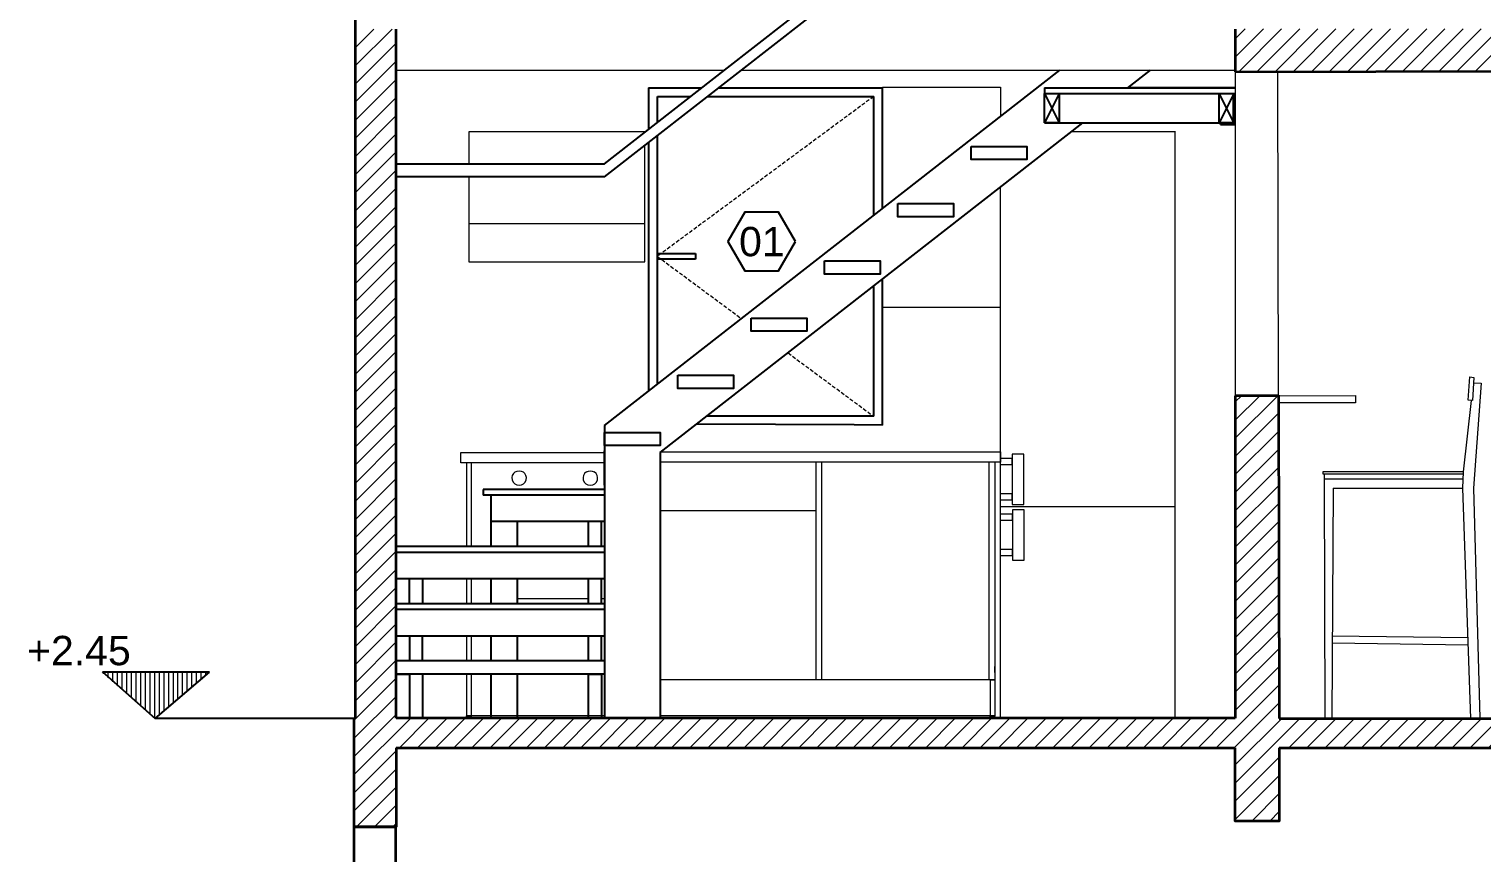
# Model space of a CAD drawing. Header units: metres. Extents: x -2569 to 4336, y -4195 to 694.
# Drawn here: x 3259 to 3754.3, y 113.5 to 394.4 of the extents above; entities that cross this region are included whole.
import ezdxf
from ezdxf.enums import TextEntityAlignment as Align

# ---------------------------------------------------------------- set-up
doc = ezdxf.new("R2010")
doc.units = ezdxf.units.M
doc.header["$LTSCALE"] = 5
doc.header["$MEASUREMENT"] = 0
doc.linetypes.add('HIDDEN', pattern=[0.375, 0.25, -0.125])
for name, color, linetype, lineweight in [('A-ELEV-MBE1', 7, 'Continuous', 35), ('A-FURN', 253, 'Continuous', 18), ('A-GLAZ-FULL', 4, 'Continuous', 25), ('A-SECT-MCUT', 7, 'Continuous', 35), ('A-SECT-PATT', 8, 'Continuous', 18), ('A-WALL-FULL', 7, 'Continuous', 35), ('APERTURE FINESTRE', 130, 'Continuous', 18), ('MURI NON SEZIONATI', 170, 'Continuous', 18)]:
    doc.layers.add(name, color=color, linetype=linetype, lineweight=lineweight)
for name, color, linetype in [('Layer1', 253, 'Continuous'), ('quote', 82, 'Continuous'), ('SCALE', 214, 'Continuous')]:
    doc.layers.add(name, color=color, linetype=linetype)
doc.styles.add('ARIAL', font='arial.ttf')

msp = doc.modelspace()

# ---------------------------------------------------------------- hatches: boundary and pattern name
at = {"layer": 'A-SECT-PATT'}
h = msp.add_hatch(dxfattribs=at)
h.set_pattern_fill('ANSI31', color=256, scale=35)
h.paths.add_polyline_path([(3983.47, 394.43), (3670.21, 394.39), (3670.21, 379.78), (3969.47, 380.39), (3969.46, 159.37), (3685.22, 159.37), (3684.99, 269.39), (3670.22, 269.39), (3670.22, 159.46), (3454.21, 159.45), (3454.21, 159.45), (3449.71, 159.45), (3384.21, 159.45), (3384.2, 394.39), (3370.21, 394.39), (3370.21, 159.37), (3369.92, 159.37), (3369.92, 122.39), (3384.21, 122.39), (3384.21, 149.37), (3670.22, 149.37), (3670.22, 124.37), (3685.22, 124.37), (3685.22, 149.37), (3969.47, 149.37), (3969.47, 124.37), (3984.47, 124.37), (3984.47, 159.37), (3983.47, 159.37)])
h = msp.add_hatch(dxfattribs=at)
h.set_pattern_fill('ANSI31', color=256, scale=0.5, angle=225, style=0)
h.set_pattern_definition([(270, (23750.4656, -13007.1827), (1.5875, -4e-15), [])])
h.paths.add_polyline_path([(3283.73, 175.18), (3302.13, 159.32), (3320.53, 175.18)])
at = {"layer": 'SCALE'}
h = msp.add_hatch(dxfattribs=at)
h.set_pattern_fill('ANSI31', color=256, scale=2, style=0)
h.set_pattern_definition([(45, (1311.39018, 1e-13), (-0.176776695, 0.176776695), [])])
h.paths.add_polyline_path([(3665.21, 361.87), (3665.21, 362.37), (3669.71, 362.37), (3669.71, 366.87), (3670.21, 366.87), (3670.21, 361.87)])

# ---------------------------------------------------------------- linework, layer by layer
at = {"layer": 'A-ELEV-MBE1'}
msp.add_line((3669.71, 362.57), (3669.7, 372.43), dxfattribs=at)
at = {"layer": 'A-FURN'}
for p, q in [((3549.96, 374.52), (3590.21, 374.52)), ((3590.21, 374.52), (3590.21, 364.71)), ((3468.9, 359.34), (3408.9, 359.34)), ((3408.9, 359.34), (3408.9, 348.46)), ((3468.9, 359.13), (3468.9, 359.34)), ((3649.7, 359.37), (3614.47, 359.37)), ((3649.7, 159.53), (3649.7, 359.53)), ((3468.9, 328), (3468.9, 354.63)), ((3408.9, 343.96), (3408.9, 328)), ((3590.2, 159.53), (3590.21, 340.61)), ((3468.9, 328), (3408.9, 328)), ((3408.9, 328), (3408.9, 315)), ((3468.9, 315), (3468.9, 328)), ((3408.9, 315), (3468.9, 315)), ((3549.96, 299.52), (3590.21, 299.52)), ((3754, 273.61), (3751.39, 237.88)), ((3751.46, 273.82), (3754, 273.61)), ((3684.99, 269.39), (3711.22, 269.48)), ((3711.22, 269.48), (3711.22, 269.48)), ((3711.22, 269.48), (3711.22, 266.98)), ((3747.97, 243.43), (3750.76, 267.72)), ((3711.22, 266.98), (3684.99, 266.92)), ((3406.2, 250.04), (3455.22, 250.04)), ((3406.2, 246.54), (3406.2, 250.04)), ((3406.2, 250), (3455.22, 250)), ((3474.29, 250.2), (3590.2, 250.2)), ((3590.2, 250.2), (3590.2, 246.7)), ((3455.22, 246.54), (3406.2, 246.54)), ((3408.2, 246.54), (3408.2, 245.66)), ((3408.2, 245.66), (3408.2, 217.95)), ((3409.7, 246.54), (3409.7, 217.95)), ((3590.2, 246.7), (3474.21, 246.7)), ((3527.2, 246.7), (3527.2, 172.6)), ((3529.2, 246.7), (3529.2, 172.6)), ((3586.2, 246.7), (3586.2, 172.6)), ((3588.2, 246.7), (3588.2, 160.2)), ((3700.64, 240.91), (3700.64, 242.78)), ((3747.74, 237.88), (3747.97, 243.43)), ((3747.87, 240.91), (3700.51, 240.91)), ((3700.51, 240.91), (3700.69, 159.37)), ((3703.61, 237.88), (3703.07, 159.39)), ((3703.61, 237.88), (3747.74, 237.88)), ((3750.46, 159.39), (3747.74, 237.88)), ((3751.39, 237.88), (3753.57, 159.5)), ((3474.21, 230.2), (3527.2, 230.2)), ((3649.59, 231.53), (3590.2, 231.53)), ((3408.2, 206.95), (3408.2, 198.45)), ((3409.7, 206.95), (3409.7, 198.45)), ((3425.4, 200.21), (3449.71, 200.21)), ((3454.21, 200.21), (3454.49, 200.21)), ((3408.2, 187.45), (3408.2, 178.95)), ((3409.7, 187.45), (3409.7, 178.95)), ((3749.6, 184.33), (3703.24, 184.97)), ((3703.26, 187.58), (3749.52, 186.94)), ((3408.2, 174.45), (3408.2, 160.2)), ((3409.7, 174.45), (3409.7, 160.2)), ((3588.2, 175.04), (3588.2, 177.04)), ((3409.7, 172.4), (3409.7, 172.4)), ((3474.21, 172.6), (3588.2, 172.6)), ((3586.7, 172.6), (3586.7, 160.2)), ((3588.2, 172.44), (3586.7, 172.44)), ((3394.22, 159.53), (3445.77, 159.53)), ((3409.7, 160.2), (3408.2, 160.2)), ((3455.24, 160.2), (3408.2, 160.2)), ((3588.2, 160.2), (3474.21, 160.2)), ((3590.66, 159.37), (3590.66, 159.37)), ((3750.46, 159.39), (3753.57, 159.5))]:
    msp.add_line(p, q, dxfattribs=at)
for points in [[(3750.14, 275.79), (3751.58, 275.64), (3751.03, 267.7), (3749.59, 267.84), (3750.14, 275.79)], [(3590.2, 245.93), (3590.2, 245.93), (3594.18, 245.93), (3594.18, 248), (3590.2, 248)], [(3594.18, 232.34), (3598.18, 232.34), (3598.18, 249.42), (3594.18, 249.42), (3594.18, 232.34)], [(3747.97, 243.43), (3700.05, 243.43), (3700.05, 242.78), (3747.94, 242.78)], [(3590.2, 233.86), (3590.2, 233.86), (3594.18, 233.86), (3594.18, 235.93), (3590.2, 235.93)], [(3590.25, 226.96), (3590.25, 226.96), (3594.23, 226.96), (3594.23, 229.03), (3590.25, 229.03)], [(3594.23, 213.37), (3598.23, 213.37), (3598.23, 230.45), (3594.23, 230.45), (3594.23, 213.37)], [(3590.25, 214.89), (3590.25, 214.89), (3594.23, 214.89), (3594.23, 216.96), (3590.25, 216.96)]]:
    msp.add_lwpolyline(points, dxfattribs=at)
for points in [[(3424.75, 243.46, -0.213707), (3427.42, 243.46, 1.721469)], [(3449.04, 243.46, -0.213707), (3451.7, 243.46, 1.721469)]]:
    msp.add_lwpolyline(points, format="xyb", dxfattribs=at)
at = {"layer": 'A-FURN', "lineweight": 25}
for points in [[(3408.23, 160.05), (3408.23, 160.05), (3408.24, 160.05)], [(3408.23, 160.05), (3408.23, 159.57), (3408.23, 159.57), (3408.24, 159.57)], [(3408.24, 159.55), (3408.24, 159.55), (3408.23, 159.55), (3408.23, 159.56), (3408.23, 159.56), (3408.23, 159.56), (3408.23, 159.56), (3408.23, 159.56), (3408.23, 159.57)], [(3408.24, 160.05), (3408.24, 160.05), (3408.24, 160.05), (3408.25, 160.05)], [(3408.24, 160.05), (3408.24, 159.57), (3408.24, 159.57), (3408.24, 159.57), (3408.25, 159.57)], [(3408.25, 159.55), (3408.25, 159.55), (3408.24, 159.55), (3408.24, 159.55), (3408.24, 159.56), (3408.24, 159.56), (3408.24, 159.56), (3408.24, 159.56), (3408.24, 159.57)], [(3408.24, 159.55), (3408.24, 159.55)], [(3409.54, 159.55), (3409.49, 159.55), (3409.44, 159.55), (3409.39, 159.55), (3409.33, 159.55), (3409.27, 159.55), (3409.2, 159.55), (3409.13, 159.55), (3409.06, 159.55), (3408.99, 159.55), (3408.91, 159.55), (3408.84, 159.55), (3408.77, 159.55), (3408.7, 159.55), (3408.64, 159.55), (3408.57, 159.55), (3408.52, 159.55), (3408.46, 159.55), (3408.41, 159.55), (3408.37, 159.55), (3408.33, 159.55), (3408.3, 159.55), (3408.27, 159.55), (3408.25, 159.55), (3408.24, 159.55), (3408.24, 159.55), (3408.24, 159.56)], [(3408.24, 159.56), (3408.24, 159.56), (3408.24, 159.55)], [(3408.25, 159.53), (3408.25, 159.53), (3408.24, 159.53), (3408.24, 159.54), (3408.24, 159.54), (3408.24, 159.54), (3408.24, 159.54), (3408.24, 159.54), (3408.24, 159.55)], [(3408.28, 160.05), (3408.27, 160.05), (3408.26, 160.05), (3408.26, 160.05), (3408.26, 160.05), (3408.25, 160.05)], [(3408.25, 159.55), (3408.25, 159.55), (3408.25, 159.56), (3408.25, 159.56), (3408.25, 159.57), (3408.25, 160.05)], [(3409.53, 159.53), (3409.49, 159.53), (3409.44, 159.53), (3409.37, 159.53), (3409.31, 159.53), (3409.25, 159.53), (3409.18, 159.53), (3409.11, 159.53), (3409.03, 159.53), (3408.96, 159.53), (3408.89, 159.53), (3408.81, 159.53), (3408.74, 159.53), (3408.67, 159.53), (3408.6, 159.53), (3408.54, 159.53), (3408.49, 159.53), (3408.43, 159.53), (3408.38, 159.53), (3408.34, 159.53), (3408.31, 159.53), (3408.28, 159.53), (3408.26, 159.53), (3408.25, 159.53), (3408.25, 159.53)], [(3408.26, 160.05), (3408.26, 160.2)], [(3408.26, 160.05), (3408.26, 159.57), (3408.26, 159.57), (3408.27, 159.57), (3408.28, 159.57)], [(3408.27, 159.55), (3408.27, 159.55), (3408.26, 159.55), (3408.26, 159.56), (3408.26, 159.56), (3408.26, 159.56), (3408.26, 159.56), (3408.26, 159.56), (3408.26, 159.57)], [(3408.27, 159.55), (3408.27, 159.55), (3408.27, 159.56), (3408.27, 159.56), (3408.28, 159.57), (3408.28, 160.05)], [(3408.31, 160.05), (3408.3, 160.05), (3408.3, 160.05), (3408.29, 160.05), (3408.28, 160.05), (3408.28, 160.05)], [(3408.29, 160.05), (3408.29, 159.57), (3408.3, 159.57), (3408.3, 159.57), (3408.31, 159.57)], [(3408.3, 159.55), (3408.3, 159.55), (3408.3, 159.55), (3408.3, 159.56), (3408.29, 159.56), (3408.29, 159.56), (3408.29, 159.56), (3408.29, 159.57)], [(3408.3, 159.55), (3408.3, 159.55), (3408.31, 159.55), (3408.31, 159.55), (3408.31, 159.56), (3408.31, 159.57), (3408.31, 160.05)], [(3408.36, 160.05), (3408.35, 160.05), (3408.34, 160.05), (3408.34, 160.05), (3408.32, 160.05), (3408.31, 160.05)], [(3408.34, 159.55), (3408.35, 159.55), (3408.35, 159.55), (3408.35, 159.55), (3408.35, 159.55), (3408.36, 159.56), (3408.36, 159.57), (3408.36, 160.05)], [(3408.34, 160.05), (3408.34, 159.57), (3408.34, 159.57), (3408.35, 159.57), (3408.36, 159.57)], [(3408.34, 159.55), (3408.34, 159.55), (3408.34, 159.56), (3408.34, 159.56), (3408.34, 159.56), (3408.34, 159.56), (3408.34, 159.57)], [(3408.41, 160.05), (3408.41, 160.05), (3408.4, 160.05), (3408.39, 160.05), (3408.39, 160.05), (3408.37, 160.05), (3408.36, 160.05)], [(3408.39, 159.55), (3408.4, 159.55), (3408.4, 159.55), (3408.41, 159.55), (3408.41, 159.55), (3408.42, 159.56), (3408.42, 159.57), (3408.42, 160.05)], [(3408.39, 160.05), (3408.39, 159.57), (3408.39, 159.57), (3408.4, 159.57), (3408.41, 159.57), (3408.41, 159.57)], [(3408.39, 159.55), (3408.39, 159.56), (3408.39, 159.56), (3408.39, 159.56), (3408.39, 159.56), (3408.39, 159.56), (3408.39, 159.57)], [(3408.48, 160.05), (3408.47, 160.05), (3408.46, 160.05), (3408.46, 160.05), (3408.45, 160.05), (3408.43, 160.05), (3408.42, 160.05)], [(3408.45, 160.05), (3408.45, 159.57), (3408.46, 159.57), (3408.46, 159.57), (3408.47, 159.57), (3408.48, 159.57)], [(3408.46, 159.56), (3408.45, 159.56), (3408.45, 159.56), (3408.45, 159.56), (3408.45, 159.57)], [(3408.46, 159.56), (3408.46, 159.55), (3408.47, 159.55), (3408.47, 159.55), (3408.47, 159.55), (3408.48, 159.56), (3408.48, 159.57), (3408.48, 160.05)], [(3408.56, 160.05), (3408.54, 160.05), (3408.53, 160.05), (3408.53, 160.05), (3408.52, 160.05), (3408.5, 160.05), (3408.48, 160.05)], [(3408.52, 160.05), (3408.52, 159.57), (3408.53, 159.56), (3408.53, 159.55), (3408.54, 159.55), (3408.55, 159.55), (3408.55, 159.56), (3408.55, 159.56), (3408.56, 159.57), (3408.56, 160.05)], [(3408.52, 159.57), (3408.53, 159.57), (3408.53, 159.57), (3408.54, 159.57), (3408.56, 159.57)], [(3408.64, 160.05), (3408.63, 160.05), (3408.61, 160.05), (3408.61, 160.05), (3408.6, 160.05), (3408.58, 160.05), (3408.56, 160.05)], [(3408.6, 160.05), (3408.6, 159.57), (3408.61, 159.56), (3408.61, 159.55), (3408.62, 159.55), (3408.63, 159.55), (3408.63, 159.56), (3408.64, 159.56), (3408.64, 159.57), (3408.64, 160.05)], [(3408.6, 159.57), (3408.61, 159.57), (3408.61, 159.57), (3408.63, 159.57), (3408.64, 159.57)], [(3408.72, 160.05), (3408.71, 160.05), (3408.7, 160.05), (3408.69, 160.05), (3408.69, 160.05), (3408.66, 160.05), (3408.64, 160.05)], [(3408.69, 160.05), (3408.69, 159.57), (3408.69, 159.56), (3408.7, 159.55), (3408.7, 159.55), (3408.71, 159.55), (3408.72, 159.56), (3408.72, 159.56), (3408.73, 159.57), (3408.73, 160.05)], [(3408.69, 159.57), (3408.69, 159.57), (3408.7, 159.57), (3408.71, 159.57), (3408.73, 159.57)], [(3408.72, 160.05), (3408.72, 160.05), (3408.73, 160.05)], [(3408.82, 160.05), (3408.81, 160.05), (3408.79, 160.05), (3408.78, 160.05), (3408.78, 160.05), (3408.75, 160.05), (3408.73, 160.05)], [(3408.78, 160.05), (3408.78, 159.57), (3408.78, 159.56), (3408.79, 159.55), (3408.79, 159.55), (3408.8, 159.55), (3408.81, 159.56), (3408.81, 159.56), (3408.82, 159.57), (3408.82, 160.05)], [(3408.78, 159.57), (3408.78, 159.57), (3408.79, 159.57), (3408.81, 159.57), (3408.82, 159.57)], [(3408.91, 160.05), (3408.9, 160.05), (3408.89, 160.05), (3408.88, 160.05), (3408.87, 160.05), (3408.84, 160.05), (3408.82, 160.05)], [(3408.87, 160.05), (3408.87, 159.57), (3408.87, 159.56), (3408.88, 159.55), (3408.89, 159.55), (3408.89, 159.55), (3408.9, 159.56), (3408.91, 159.56), (3408.91, 159.57), (3408.91, 160.05)], [(3408.87, 159.57), (3408.88, 159.57), (3408.89, 159.57), (3408.9, 159.57), (3408.91, 159.57)], [(3409, 160.05), (3408.99, 160.05), (3408.98, 160.05), (3408.97, 160.05), (3408.96, 160.05), (3408.94, 160.05), (3408.91, 160.05)], [(3408.96, 160.05), (3408.96, 159.57), (3408.96, 159.56), (3408.97, 159.56), (3408.98, 159.55), (3408.98, 159.55), (3408.99, 159.55), (3409, 159.56), (3409, 159.57), (3409, 160.05)], [(3408.96, 159.57), (3408.97, 159.57), (3408.98, 159.57), (3408.99, 159.57), (3409, 159.57)], [(3409.1, 160.05), (3409.09, 160.05), (3409.08, 160.05), (3409.06, 160.05), (3409.05, 160.05), (3409.03, 160.05), (3409, 160.05)], [(3409.05, 160.05), (3409.05, 159.57), (3409.06, 159.56), (3409.06, 159.56), (3409.07, 159.55), (3409.08, 159.55), (3409.08, 159.55), (3409.09, 159.56), (3409.1, 159.57), (3409.1, 160.05)], [(3409.05, 159.57), (3409.06, 159.57), (3409.08, 159.57), (3409.09, 159.57), (3409.1, 159.57)], [(3409.19, 160.05), (3409.18, 160.05), (3409.17, 160.05), (3409.16, 160.05), (3409.15, 160.05), (3409.12, 160.05), (3409.1, 160.05)], [(3409.15, 160.05), (3409.15, 159.57), (3409.15, 159.56), (3409.15, 159.56), (3409.16, 159.55), (3409.17, 159.55), (3409.18, 159.55), (3409.18, 159.56), (3409.19, 159.57), (3409.19, 160.05)], [(3409.15, 159.57), (3409.16, 159.57), (3409.17, 159.57), (3409.18, 159.57), (3409.19, 159.57)], [(3409.27, 160.05), (3409.27, 160.05), (3409.26, 160.05), (3409.25, 160.05), (3409.24, 160.05), (3409.21, 160.05), (3409.19, 160.05)], [(3409.24, 160.05), (3409.24, 159.57), (3409.24, 159.56), (3409.24, 159.56), (3409.25, 159.55), (3409.26, 159.55), (3409.26, 159.55), (3409.27, 159.56), (3409.27, 159.57), (3409.27, 160.05)], [(3409.24, 159.57), (3409.25, 159.57), (3409.26, 159.57), (3409.27, 159.57), (3409.27, 159.57)], [(3409.35, 160.05), (3409.35, 160.05), (3409.34, 160.05), (3409.33, 160.05), (3409.32, 160.05), (3409.29, 160.05), (3409.27, 160.05)], [(3409.32, 160.05), (3409.32, 159.57), (3409.32, 159.56), (3409.32, 159.56), (3409.33, 159.55), (3409.34, 159.55), (3409.34, 159.55), (3409.35, 159.56), (3409.35, 159.57), (3409.35, 160.05)], [(3409.32, 159.57), (3409.33, 159.57), (3409.34, 159.57), (3409.35, 159.57), (3409.35, 159.57)], [(3409.43, 160.05), (3409.42, 160.05), (3409.42, 160.05), (3409.41, 160.05), (3409.4, 160.05), (3409.38, 160.05), (3409.35, 160.05)], [(3409.43, 159.56), (3409.42, 159.55), (3409.42, 159.55), (3409.41, 159.55), (3409.41, 159.55), (3409.4, 159.56), (3409.4, 159.57), (3409.4, 160.05)], [(3409.4, 159.57), (3409.41, 159.57), (3409.42, 159.57), (3409.42, 159.57), (3409.43, 159.57)], [(3409.43, 159.56), (3409.43, 159.56), (3409.43, 159.56), (3409.43, 159.57), (3409.43, 160.05)], [(3409.49, 160.05), (3409.49, 160.05), (3409.49, 160.05), (3409.48, 160.05), (3409.47, 160.05), (3409.45, 160.05), (3409.43, 160.05)], [(3409.49, 159.55), (3409.48, 159.55), (3409.48, 159.55), (3409.48, 159.55), (3409.47, 159.55), (3409.47, 159.56), (3409.47, 159.57), (3409.47, 160.05)], [(3409.47, 159.57), (3409.48, 159.57), (3409.49, 159.57), (3409.49, 159.57), (3409.49, 159.57)], [(3409.49, 159.55), (3409.49, 159.56), (3409.49, 159.56), (3409.49, 159.56), (3409.49, 159.56), (3409.49, 159.56), (3409.49, 159.57), (3409.49, 160.05)], [(3409.55, 160.05), (3409.55, 160.05), (3409.54, 160.05), (3409.53, 160.05), (3409.51, 160.05), (3409.49, 160.05)], [(3409.55, 159.55), (3409.54, 159.55), (3409.54, 159.55), (3409.53, 159.55), (3409.53, 159.55), (3409.53, 159.56), (3409.53, 159.57), (3409.53, 160.05)], [(3409.53, 159.57), (3409.54, 159.57), (3409.55, 159.57), (3409.55, 159.57)], [(3409.66, 159.53), (3409.66, 159.53), (3409.65, 159.53), (3409.63, 159.53), (3409.6, 159.53), (3409.57, 159.53), (3409.53, 159.53)], [(3409.67, 159.56), (3409.67, 159.55), (3409.67, 159.55), (3409.66, 159.55), (3409.64, 159.55), (3409.61, 159.55), (3409.58, 159.55), (3409.54, 159.55)], [(3409.55, 159.55), (3409.55, 159.55), (3409.55, 159.56), (3409.55, 159.56), (3409.55, 159.56), (3409.55, 159.56), (3409.55, 159.57), (3409.55, 160.05)], [(3409.6, 160.05), (3409.6, 160.05), (3409.59, 160.05), (3409.58, 160.05), (3409.57, 160.05), (3409.55, 160.05)], [(3409.59, 159.55), (3409.59, 159.55), (3409.59, 159.55), (3409.58, 159.55), (3409.58, 159.55), (3409.58, 159.56), (3409.58, 159.57), (3409.58, 160.05)], [(3409.58, 159.57), (3409.59, 159.57), (3409.6, 159.57), (3409.6, 159.57)], [(3409.59, 159.55), (3409.6, 159.55), (3409.6, 159.56), (3409.6, 159.56), (3409.6, 159.56), (3409.6, 159.56), (3409.6, 159.57), (3409.6, 160.05)], [(3409.64, 160.05), (3409.64, 160.05), (3409.63, 160.05), (3409.62, 160.05), (3409.61, 160.05), (3409.6, 160.05)], [(3409.63, 159.55), (3409.63, 159.55), (3409.62, 159.55), (3409.62, 159.55), (3409.62, 159.56), (3409.62, 159.57), (3409.62, 160.05)], [(3409.62, 159.57), (3409.63, 159.57), (3409.64, 159.57), (3409.64, 159.57)], [(3409.63, 159.55), (3409.63, 159.55), (3409.63, 159.55), (3409.63, 159.56), (3409.64, 159.56), (3409.64, 159.56), (3409.64, 159.56), (3409.64, 159.56), (3409.64, 159.57), (3409.64, 160.05)], [(3409.67, 160.05), (3409.66, 160.05), (3409.66, 160.05), (3409.65, 160.05), (3409.64, 160.05), (3409.64, 160.05)], [(3409.65, 160.05), (3409.65, 160.2)], [(3409.65, 159.55), (3409.66, 159.55), (3409.66, 159.55), (3409.66, 159.56), (3409.66, 159.56), (3409.66, 159.56), (3409.67, 159.56), (3409.67, 159.56), (3409.67, 159.57), (3409.67, 160.05)], [(3409.65, 159.55), (3409.65, 159.55), (3409.65, 159.56), (3409.65, 159.56), (3409.65, 159.57), (3409.65, 160.05)], [(3409.65, 159.57), (3409.66, 159.57), (3409.66, 159.57), (3409.67, 159.57)], [(3409.67, 159.55), (3409.67, 159.54), (3409.67, 159.54), (3409.67, 159.54), (3409.67, 159.54), (3409.67, 159.54), (3409.67, 159.53), (3409.67, 159.53), (3409.66, 159.53)], [(3409.68, 160.05), (3409.68, 160.05), (3409.67, 160.05), (3409.67, 160.05)], [(3409.67, 159.55), (3409.68, 159.55), (3409.68, 159.55), (3409.68, 159.56), (3409.68, 159.56), (3409.68, 159.56), (3409.68, 159.56), (3409.68, 159.57), (3409.68, 160.05)], [(3409.67, 159.55), (3409.67, 159.55), (3409.67, 159.56), (3409.67, 159.56), (3409.67, 159.57), (3409.67, 160.05)], [(3409.68, 159.57), (3409.68, 159.56), (3409.68, 159.56), (3409.68, 159.56), (3409.68, 159.56), (3409.68, 159.55), (3409.67, 159.55), (3409.67, 159.55)], [(3409.67, 159.57), (3409.68, 159.57), (3409.68, 159.57)], [(3409.67, 159.55), (3409.67, 159.55)], [(3409.68, 160.05), (3409.68, 160.05)], [(3409.68, 160.05), (3409.68, 159.57), (3409.68, 159.57)], [(3586.73, 160.05), (3586.73, 160.05), (3586.74, 160.05)], [(3586.73, 160.05), (3586.73, 159.57), (3586.73, 159.57), (3586.74, 159.57)], [(3586.74, 159.54), (3586.74, 159.54), (3586.73, 159.54), (3586.73, 159.55), (3586.73, 159.55), (3586.73, 159.55), (3586.73, 159.55), (3586.73, 159.55), (3586.73, 159.55)], [(3586.74, 160.05), (3586.74, 160.05), (3586.74, 160.05), (3586.75, 160.05)], [(3586.74, 160.05), (3586.74, 159.57), (3586.74, 159.57), (3586.74, 159.57), (3586.75, 159.57)], [(3586.75, 159.54), (3586.75, 159.54), (3586.74, 159.54), (3586.74, 159.54), (3586.74, 159.55), (3586.74, 159.55), (3586.74, 159.55), (3586.74, 159.55), (3586.74, 159.55)], [(3586.74, 159.55), (3586.74, 159.55), (3586.74, 159.54)], [(3586.74, 159.54), (3586.74, 159.54)], [(3588.04, 159.53), (3587.99, 159.53), (3587.94, 159.53), (3587.89, 159.53), (3587.83, 159.53), (3587.77, 159.53), (3587.7, 159.53), (3587.63, 159.53), (3587.56, 159.53), (3587.49, 159.53), (3587.41, 159.53), (3587.34, 159.53), (3587.27, 159.53), (3587.2, 159.53), (3587.14, 159.53), (3587.07, 159.53), (3587.02, 159.53), (3586.96, 159.53), (3586.91, 159.53), (3586.87, 159.53), (3586.83, 159.53), (3586.8, 159.53), (3586.77, 159.53), (3586.75, 159.53), (3586.74, 159.53), (3586.74, 159.53), (3586.74, 159.54)], [(3586.75, 159.52), (3586.75, 159.52), (3586.74, 159.52), (3586.74, 159.53), (3586.74, 159.53), (3586.74, 159.53), (3586.74, 159.53), (3586.74, 159.53), (3586.74, 159.53)], [(3586.78, 160.05), (3586.77, 160.05), (3586.76, 160.05), (3586.76, 160.05), (3586.76, 160.05), (3586.75, 160.05)], [(3586.75, 159.55), (3586.75, 159.55), (3586.75, 159.56), (3586.75, 159.56), (3586.75, 159.57), (3586.75, 160.05)], [(3588.03, 159.52), (3587.99, 159.52), (3587.94, 159.52), (3587.87, 159.52), (3587.81, 159.52), (3587.75, 159.52), (3587.68, 159.52), (3587.61, 159.52), (3587.53, 159.52), (3587.46, 159.52), (3587.39, 159.52), (3587.31, 159.52), (3587.24, 159.52), (3587.17, 159.52), (3587.1, 159.52), (3587.04, 159.52), (3586.99, 159.52), (3586.93, 159.52), (3586.88, 159.52), (3586.84, 159.52), (3586.81, 159.52), (3586.78, 159.52), (3586.76, 159.52), (3586.75, 159.52), (3586.75, 159.52)], [(3586.76, 160.05), (3586.76, 160.2)], [(3586.76, 160.05), (3586.76, 159.57), (3586.76, 159.57), (3586.77, 159.57), (3586.78, 159.57)], [(3586.77, 159.54), (3586.77, 159.54), (3586.76, 159.54), (3586.76, 159.55), (3586.76, 159.55), (3586.76, 159.55), (3586.76, 159.55), (3586.76, 159.55), (3586.76, 159.55)], [(3586.77, 159.55), (3586.77, 159.55), (3586.77, 159.56), (3586.77, 159.56), (3586.78, 159.57), (3586.78, 160.05)], [(3586.81, 160.05), (3586.8, 160.05), (3586.8, 160.05), (3586.79, 160.05), (3586.78, 160.05), (3586.78, 160.05)], [(3586.79, 160.05), (3586.79, 159.57), (3586.8, 159.57), (3586.8, 159.57), (3586.81, 159.57)], [(3586.8, 159.54), (3586.8, 159.54), (3586.8, 159.54), (3586.8, 159.55), (3586.79, 159.55), (3586.79, 159.55), (3586.79, 159.55), (3586.79, 159.55)], [(3586.8, 159.55), (3586.8, 159.55), (3586.81, 159.55), (3586.81, 159.55), (3586.81, 159.56), (3586.81, 159.57), (3586.81, 160.05)], [(3586.86, 160.05), (3586.85, 160.05), (3586.84, 160.05), (3586.84, 160.05), (3586.82, 160.05), (3586.81, 160.05)], [(3586.84, 160.05), (3586.84, 159.57), (3586.84, 159.57), (3586.85, 159.57), (3586.86, 159.57)], [(3586.84, 159.55), (3586.85, 159.55), (3586.85, 159.55), (3586.85, 159.55), (3586.85, 159.55), (3586.86, 159.56), (3586.86, 159.57), (3586.86, 160.05)], [(3586.84, 159.54), (3586.84, 159.54), (3586.84, 159.55), (3586.84, 159.55), (3586.84, 159.55), (3586.84, 159.55), (3586.84, 159.55)], [(3586.91, 160.05), (3586.91, 160.05), (3586.9, 160.05), (3586.89, 160.05), (3586.89, 160.05), (3586.87, 160.05), (3586.86, 160.05)], [(3586.89, 160.05), (3586.89, 159.57), (3586.89, 159.57), (3586.9, 159.57), (3586.91, 159.57), (3586.91, 159.57)], [(3586.89, 159.55), (3586.9, 159.55), (3586.9, 159.55), (3586.91, 159.55), (3586.91, 159.55), (3586.92, 159.56), (3586.92, 159.57), (3586.92, 160.05)], [(3586.89, 159.54), (3586.89, 159.55), (3586.89, 159.55), (3586.89, 159.55), (3586.89, 159.55), (3586.89, 159.55), (3586.89, 159.55)], [(3586.98, 160.05), (3586.97, 160.05), (3586.96, 160.05), (3586.96, 160.05), (3586.95, 160.05), (3586.93, 160.05), (3586.92, 160.05)], [(3586.95, 160.05), (3586.95, 159.57), (3586.96, 159.57), (3586.96, 159.57), (3586.97, 159.57), (3586.98, 159.57)], [(3586.96, 159.55), (3586.95, 159.55), (3586.95, 159.55), (3586.95, 159.55), (3586.95, 159.55)], [(3586.96, 159.56), (3586.96, 159.55), (3586.97, 159.55), (3586.97, 159.55), (3586.97, 159.55), (3586.98, 159.56), (3586.98, 159.57), (3586.98, 160.05)], [(3587.06, 160.05), (3587.04, 160.05), (3587.03, 160.05), (3587.03, 160.05), (3587.02, 160.05), (3587, 160.05), (3586.98, 160.05)], [(3587.02, 160.05), (3587.02, 159.57), (3587.03, 159.56), (3587.03, 159.55), (3587.04, 159.55), (3587.05, 159.55), (3587.05, 159.56), (3587.05, 159.56), (3587.06, 159.57), (3587.06, 160.05)], [(3587.02, 159.55), (3587.03, 159.55), (3587.03, 159.55), (3587.04, 159.55), (3587.06, 159.55)], [(3587.14, 160.05), (3587.13, 160.05), (3587.11, 160.05), (3587.11, 160.05), (3587.1, 160.05), (3587.08, 160.05), (3587.06, 160.05)], [(3587.1, 160.05), (3587.1, 159.57), (3587.11, 159.56), (3587.11, 159.55), (3587.12, 159.55), (3587.13, 159.55), (3587.13, 159.56), (3587.14, 159.56), (3587.14, 159.57), (3587.14, 160.05)], [(3587.1, 159.55), (3587.11, 159.55), (3587.11, 159.55), (3587.13, 159.55), (3587.14, 159.55)], [(3587.22, 160.05), (3587.21, 160.05), (3587.2, 160.05), (3587.19, 160.05), (3587.19, 160.05), (3587.16, 160.05), (3587.14, 160.05)], [(3587.19, 160.05), (3587.19, 159.57), (3587.19, 159.56), (3587.2, 159.55), (3587.2, 159.55), (3587.21, 159.55), (3587.22, 159.56), (3587.22, 159.56), (3587.23, 159.57), (3587.23, 160.05)], [(3587.19, 159.55), (3587.19, 159.55), (3587.2, 159.55), (3587.21, 159.55), (3587.23, 159.55)], [(3587.22, 160.05), (3587.22, 160.05), (3587.23, 160.05)], [(3587.32, 160.05), (3587.31, 160.05), (3587.29, 160.05), (3587.28, 160.05), (3587.28, 160.05), (3587.25, 160.05), (3587.23, 160.05)], [(3587.28, 160.05), (3587.28, 159.57), (3587.28, 159.56), (3587.29, 159.55), (3587.29, 159.55), (3587.3, 159.55), (3587.31, 159.56), (3587.31, 159.56), (3587.32, 159.57), (3587.32, 160.05)], [(3587.28, 159.55), (3587.28, 159.55), (3587.29, 159.55), (3587.31, 159.55), (3587.32, 159.55)], [(3587.41, 160.05), (3587.4, 160.05), (3587.39, 160.05), (3587.38, 160.05), (3587.37, 160.05), (3587.34, 160.05), (3587.32, 160.05)], [(3587.37, 160.05), (3587.37, 159.57), (3587.37, 159.56), (3587.38, 159.55), (3587.39, 159.55), (3587.39, 159.55), (3587.4, 159.56), (3587.41, 159.56), (3587.41, 159.57), (3587.41, 160.05)], [(3587.37, 159.55), (3587.38, 159.55), (3587.39, 159.55), (3587.4, 159.55), (3587.41, 159.55)], [(3587.5, 160.05), (3587.49, 160.05), (3587.48, 160.05), (3587.47, 160.05), (3587.46, 160.05), (3587.44, 160.05), (3587.41, 160.05)], [(3587.46, 160.05), (3587.46, 159.57), (3587.46, 159.56), (3587.47, 159.56), (3587.48, 159.55), (3587.48, 159.55), (3587.49, 159.55), (3587.5, 159.56), (3587.5, 159.57), (3587.5, 160.05)], [(3587.46, 159.55), (3587.47, 159.55), (3587.48, 159.55), (3587.49, 159.55), (3587.5, 159.55)], [(3587.6, 160.05), (3587.59, 160.05), (3587.58, 160.05), (3587.56, 160.05), (3587.55, 160.05), (3587.53, 160.05), (3587.5, 160.05)], [(3587.55, 160.05), (3587.55, 159.57), (3587.56, 159.56), (3587.56, 159.56), (3587.57, 159.55), (3587.58, 159.55), (3587.58, 159.55), (3587.59, 159.56), (3587.6, 159.57), (3587.6, 160.05)], [(3587.55, 159.55), (3587.56, 159.55), (3587.58, 159.55), (3587.59, 159.55), (3587.6, 159.55)], [(3587.69, 160.05), (3587.68, 160.05), (3587.67, 160.05), (3587.66, 160.05), (3587.65, 160.05), (3587.62, 160.05), (3587.6, 160.05)], [(3587.65, 160.05), (3587.65, 159.57), (3587.65, 159.56), (3587.65, 159.56), (3587.66, 159.55), (3587.67, 159.55), (3587.68, 159.55), (3587.68, 159.56), (3587.69, 159.57), (3587.69, 160.05)], [(3587.65, 159.55), (3587.66, 159.55), (3587.67, 159.55), (3587.68, 159.55), (3587.69, 159.55)], [(3587.77, 160.05), (3587.77, 160.05), (3587.76, 160.05), (3587.75, 160.05), (3587.74, 160.05), (3587.71, 160.05), (3587.69, 160.05)], [(3587.74, 160.05), (3587.74, 159.57), (3587.74, 159.56), (3587.74, 159.56), (3587.75, 159.55), (3587.76, 159.55), (3587.76, 159.55), (3587.77, 159.56), (3587.77, 159.57), (3587.77, 160.05)], [(3587.74, 159.55), (3587.75, 159.55), (3587.76, 159.55), (3587.77, 159.55), (3587.77, 159.55)], [(3587.85, 160.05), (3587.85, 160.05), (3587.84, 160.05), (3587.83, 160.05), (3587.82, 160.05), (3587.79, 160.05), (3587.77, 160.05)], [(3587.82, 160.05), (3587.82, 159.57), (3587.82, 159.56), (3587.82, 159.56), (3587.83, 159.55), (3587.84, 159.55), (3587.84, 159.55), (3587.85, 159.56), (3587.85, 159.57), (3587.85, 160.05)], [(3587.82, 159.55), (3587.83, 159.55), (3587.84, 159.55), (3587.85, 159.55), (3587.85, 159.55)], [(3587.93, 160.05), (3587.92, 160.05), (3587.92, 160.05), (3587.91, 160.05), (3587.9, 160.05), (3587.88, 160.05), (3587.85, 160.05)], [(3587.93, 159.56), (3587.92, 159.55), (3587.92, 159.55), (3587.91, 159.55), (3587.91, 159.55), (3587.9, 159.56), (3587.9, 159.57), (3587.9, 160.05)], [(3587.9, 159.55), (3587.91, 159.55), (3587.92, 159.55), (3587.92, 159.55), (3587.93, 159.55)], [(3587.93, 159.56), (3587.93, 159.56), (3587.93, 159.56), (3587.93, 159.57), (3587.93, 160.05)], [(3587.99, 160.05), (3587.99, 160.05), (3587.99, 160.05), (3587.98, 160.05), (3587.97, 160.05), (3587.95, 160.05), (3587.93, 160.05)], [(3587.99, 159.55), (3587.98, 159.55), (3587.98, 159.55), (3587.98, 159.55), (3587.97, 159.55), (3587.97, 159.56), (3587.97, 159.57), (3587.97, 160.05)], [(3587.97, 159.55), (3587.98, 159.55), (3587.99, 159.55), (3587.99, 159.55), (3587.99, 159.55)], [(3587.99, 159.55), (3587.99, 159.56), (3587.99, 159.56), (3587.99, 159.56), (3587.99, 159.56), (3587.99, 159.56), (3587.99, 159.57), (3587.99, 160.05)], [(3588.05, 160.05), (3588.05, 160.05), (3588.04, 160.05), (3588.03, 160.05), (3588.01, 160.05), (3587.99, 160.05)], [(3588.05, 159.55), (3588.04, 159.55), (3588.04, 159.55), (3588.03, 159.55), (3588.03, 159.55), (3588.03, 159.56), (3588.03, 159.57), (3588.03, 160.05)], [(3588.03, 159.55), (3588.04, 159.55), (3588.05, 159.55), (3588.05, 159.55)], [(3588.16, 159.52), (3588.16, 159.52), (3588.15, 159.52), (3588.13, 159.52), (3588.1, 159.52), (3588.07, 159.52), (3588.03, 159.52)], [(3588.17, 159.54), (3588.17, 159.53), (3588.17, 159.53), (3588.16, 159.53), (3588.14, 159.53), (3588.11, 159.53), (3588.08, 159.53), (3588.04, 159.53)], [(3588.05, 159.55), (3588.05, 159.55), (3588.05, 159.56), (3588.05, 159.56), (3588.05, 159.56), (3588.05, 159.56), (3588.05, 159.57), (3588.05, 160.05)], [(3588.1, 160.05), (3588.1, 160.05), (3588.09, 160.05), (3588.08, 160.05), (3588.07, 160.05), (3588.05, 160.05)], [(3588.09, 159.55), (3588.09, 159.55), (3588.09, 159.55), (3588.08, 159.55), (3588.08, 159.55), (3588.08, 159.56), (3588.08, 159.57), (3588.08, 160.05)], [(3588.08, 159.55), (3588.09, 159.55), (3588.1, 159.55), (3588.1, 159.55)], [(3588.09, 159.55), (3588.1, 159.55), (3588.1, 159.56), (3588.1, 159.56), (3588.1, 159.56), (3588.1, 159.56), (3588.1, 159.57), (3588.1, 160.05)], [(3588.14, 160.05), (3588.14, 160.05), (3588.13, 160.05), (3588.12, 160.05), (3588.11, 160.05), (3588.1, 160.05)], [(3588.13, 159.55), (3588.13, 159.55), (3588.12, 159.55), (3588.12, 159.55), (3588.12, 159.56), (3588.12, 159.57), (3588.12, 160.05)], [(3588.12, 159.55), (3588.13, 159.55), (3588.14, 159.55), (3588.14, 159.55)], [(3588.13, 159.55), (3588.13, 159.55), (3588.13, 159.55), (3588.13, 159.56), (3588.14, 159.56), (3588.14, 159.56), (3588.14, 159.56), (3588.14, 159.56), (3588.14, 159.57), (3588.14, 160.05)], [(3588.17, 160.05), (3588.16, 160.05), (3588.16, 160.05), (3588.15, 160.05), (3588.14, 160.05), (3588.14, 160.05)], [(3588.15, 160.05), (3588.15, 160.2)], [(3588.15, 159.55), (3588.16, 159.55), (3588.16, 159.55), (3588.16, 159.56), (3588.16, 159.56), (3588.16, 159.56), (3588.17, 159.56), (3588.17, 159.56), (3588.17, 159.57), (3588.17, 160.05)], [(3588.15, 159.55), (3588.15, 159.55), (3588.15, 159.56), (3588.15, 159.56), (3588.15, 159.57), (3588.15, 160.05)], [(3588.15, 159.55), (3588.16, 159.55), (3588.16, 159.55), (3588.17, 159.55)], [(3588.17, 159.53), (3588.17, 159.53), (3588.17, 159.53), (3588.17, 159.53), (3588.17, 159.53), (3588.17, 159.53), (3588.17, 159.52), (3588.17, 159.52), (3588.16, 159.52)], [(3588.18, 160.05), (3588.18, 160.05), (3588.17, 160.05), (3588.17, 160.05)], [(3588.17, 159.55), (3588.18, 159.55), (3588.18, 159.55), (3588.18, 159.56), (3588.18, 159.56), (3588.18, 159.56), (3588.18, 159.56), (3588.18, 159.57), (3588.18, 160.05)], [(3588.17, 159.55), (3588.17, 159.55), (3588.17, 159.56), (3588.17, 159.56), (3588.17, 159.57), (3588.17, 160.05)], [(3588.18, 159.55), (3588.18, 159.55), (3588.18, 159.55), (3588.18, 159.55), (3588.18, 159.55), (3588.18, 159.54), (3588.17, 159.54), (3588.17, 159.54)], [(3588.17, 159.55), (3588.18, 159.55), (3588.18, 159.55)], [(3588.17, 159.54), (3588.17, 159.54)], [(3588.18, 160.05), (3588.18, 160.05)], [(3588.18, 160.05), (3588.18, 159.57), (3588.18, 159.57)]]:
    msp.add_lwpolyline(points, dxfattribs=at)
at = {"layer": 'A-FURN'}
for centre, radius, start, end in [((3426.09, 241.34), 2.5, 122.1384, 57.8616), ((3450.37, 241.34), 2.5, 122.1384, 57.8616), ((3454.49, 202.62), 2.42, 270, 287.829)]:
    msp.add_arc(centre, radius, start, end, dxfattribs=at)
at = {"layer": 'A-GLAZ-FULL'}
for p, q in [((3470.21, 374.37), (3488.43, 374.37)), ((3470.21, 374.37), (3470.21, 360.16)), ((3494.2, 374.37), (3495.36, 374.37)), ((3495.36, 374.37), (3549.96, 374.37)), ((3549.96, 333.22), (3549.96, 374.39)), ((3473.21, 365.97), (3473.21, 371.39)), ((3473.21, 371.39), (3484.61, 371.39)), ((3490.38, 371.39), (3491.54, 371.39)), ((3491.54, 371.39), (3546.96, 371.39)), ((3546.96, 330.89), (3546.96, 371.39)), ((3473.21, 362.5), (3473.21, 365.97)), ((3473.21, 273.36), (3473.21, 358)), ((3470.21, 355.66), (3470.21, 271.02)), ((3473.21, 317.88), (3486.21, 317.88)), ((3473.21, 315.88), (3473.21, 317.88)), ((3486.21, 317.88), (3486.21, 315.88)), ((3486.21, 315.88), (3473.21, 315.88)), ((3549.96, 259.37), (3549.96, 309.13)), ((3546.96, 262.37), (3546.96, 306.79)), ((3540.28, 259.42), (3486.62, 259.65)), ((3544.38, 262.37), (3490.01, 262.37)), ((3549.96, 259.37), (3540.28, 259.42)), ((3546.96, 262.37), (3544.38, 262.37))]:
    msp.add_line(p, q, dxfattribs=at)
at = {"layer": 'A-SECT-MCUT'}
msp.add_lwpolyline([(3369.92, 122.39), (3383.92, 122.39), (3383.92, 102.39), (3369.92, 102.39)], close=True, dxfattribs=at)
at = {"layer": 'A-SECT-PATT'}
msp.add_line((3590.2, 159.53), (3649.7, 159.53), dxfattribs=at)
at = {"layer": 'A-WALL-FULL'}
for p, q in [((3370.21, 654.28), (3370.21, 159.37)), ((3384.21, 159.45), (3384.2, 394.37)), ((3670.21, 394.39), (3670.21, 379.78)), ((3670.21, 379.78), (3969.47, 380.39)), ((3670.21, 374.37), (3670.21, 374.32)), ((3684.99, 269.39), (3670.22, 269.39)), ((3670.22, 269.39), (3670.22, 159.46)), ((3684.99, 269.59), (3685.22, 159.37)), ((3670.22, 159.46), (3384.21, 159.45)), ((3685.22, 159.37), (3969.46, 159.37)), ((3384.21, 149.37), (3670.22, 149.37)), ((3685.22, 149.37), (3969.47, 149.37))]:
    msp.add_line(p, q, dxfattribs=at)
for points in [[(3384.21, 149.37), (3384.21, 122.39), (3369.92, 122.39), (3369.92, 159.37), (3370.21, 159.37)], [(3685.22, 149.37), (3685.22, 124.37), (3670.22, 124.37), (3670.22, 149.37)], [(3685.22, 149.37), (3685.22, 124.37), (3670.22, 124.37), (3670.22, 149.37)]]:
    msp.add_lwpolyline(points, dxfattribs=at)
at = {"layer": 'APERTURE FINESTRE', "linetype": 'HIDDEN'}
for p, q in [((3546.96, 371.38), (3473.21, 316.88)), ((3473.21, 316.88), (3501.9, 295.67)), ((3517.77, 283.95), (3546.96, 262.37))]:
    msp.add_line(p, q, dxfattribs=at)
at = {"layer": 'Layer1'}
msp.add_line((3700.69, 159.37), (3703.07, 159.39), dxfattribs=at)
at = {"layer": 'MURI NON SEZIONATI'}
for p, q in [((3384.2, 380.37), (3496.14, 380.38)), ((3501.91, 380.38), (3670.21, 380.39)), ((3670.21, 379.78), (3670.22, 269.39)), ((3684.99, 269.59), (3684.76, 379.81))]:
    msp.add_line(p, q, dxfattribs=at)
at = {"layer": 'quote'}
for p, q in [((3283.97, 175.35), (3302.02, 159.36)), ((3320.51, 175.18), (3284.17, 175.18)), ((3302.02, 159.36), (3320.51, 175.18)), ((3369.92, 159.37), (3302.01, 159.37))]:
    msp.add_line(p, q, dxfattribs=at)
msp.add_lwpolyline([(3520.32, 321.97), (3514.54, 331.97), (3503, 331.97), (3497.22, 321.97), (3503, 311.97), (3514.54, 311.97)], close=True, dxfattribs=at)
at = {"layer": 'SCALE'}
for p, q in [((3496.15, 380.39), (3594.63, 457.2)), ((3501.92, 380.39), (3594.9, 452.91)), ((3455.21, 343.96), (3501.92, 380.39)), ((3455.21, 348.46), (3496.15, 380.39)), ((3455.21, 259.25), (3610.42, 380.32)), ((3633.63, 374.32), (3641.32, 380.32)), ((3605.21, 374.37), (3605.21, 372.37)), ((3631.12, 372.37), (3670.21, 372.37)), ((3670.21, 374.32), (3633.63, 374.32)), ((3633.69, 374.37), (3670.21, 374.37)), ((3474.21, 249.98), (3618.3, 362.37)), ((3618.3, 362.37), (3670.21, 362.37)), ((3384.21, 348.46), (3455.21, 348.46)), ((3455.21, 343.96), (3384.21, 343.96)), ((3455.21, 259.25), (3455.24, 159.45)), ((3455.21, 238.92), (3455.21, 250.61)), ((3474.21, 249.98), (3474.21, 159.45)), ((3455.22, 237.45), (3413.8, 237.45)), ((3413.8, 237.45), (3413.8, 235.45)), ((3455.22, 235.45), (3413.8, 235.45)), ((3416.4, 235.45), (3416.4, 217.95)), ((3455.22, 226.45), (3416.4, 226.45)), ((3425.4, 226.45), (3425.4, 217.95)), ((3449.71, 217.96), (3449.71, 226.45)), ((3454.21, 217.96), (3454.21, 226.45)), ((3455.22, 217.96), (3384.21, 217.95)), ((3455.22, 215.95), (3384.21, 215.95)), ((3455.23, 206.96), (3384.21, 206.95)), ((3388.73, 198.45), (3388.73, 206.95)), ((3393.21, 206.95), (3393.21, 198.45)), ((3416.4, 206.95), (3416.4, 198.45)), ((3425.4, 206.95), (3425.4, 198.45)), ((3449.71, 198.46), (3449.71, 206.96)), ((3454.21, 198.46), (3454.21, 206.96)), ((3455.23, 198.46), (3384.21, 198.45)), ((3455.23, 196.45), (3384.21, 196.45)), ((3455.23, 187.45), (3384.21, 187.45)), ((3388.73, 187.45), (3388.73, 178.95)), ((3393.21, 178.95), (3393.21, 187.45)), ((3416.4, 187.45), (3416.4, 178.95)), ((3425.4, 187.45), (3425.4, 178.95)), ((3449.71, 178.96), (3449.71, 187.45)), ((3454.21, 178.96), (3454.21, 187.45)), ((3455.23, 178.96), (3384.21, 178.95)), ((3455.23, 174.46), (3384.21, 174.45)), ((3393.21, 174.45), (3393.21, 159.45)), ((3416.4, 174.45), (3416.4, 159.45)), ((3425.4, 174.45), (3425.4, 159.45))]:
    msp.add_line(p, q, dxfattribs=at)
at = {"layer": 'SCALE', "ltscale": 0.03}
for p, q in [((3605.21, 374.37), (3633.69, 374.37)), ((3605.21, 372.37), (3631.12, 372.37)), ((3610.21, 372.37), (3605.21, 362.37)), ((3605.21, 372.37), (3610.21, 362.37)), ((3669.7, 372.37), (3664.7, 362.37)), ((3664.7, 372.34), (3669.7, 362.34)), ((3605.21, 362.37), (3618.3, 362.37))]:
    msp.add_line(p, q, dxfattribs=at)
for points in [[(3605.21, 362.37), (3605.21, 372.37), (3610.21, 372.37), (3610.21, 362.37), (3605.21, 362.37)], [(3664.7, 362.37), (3664.7, 372.37), (3669.7, 372.37), (3669.7, 362.37), (3664.7, 362.37)]]:
    msp.add_lwpolyline(points, dxfattribs=at)
at = {"layer": 'SCALE'}
for points in [[(3665.21, 361.87), (3665.21, 362.37), (3669.71, 362.37), (3669.71, 366.87), (3670.21, 366.87)], [(3665.21, 361.87), (3670.21, 361.87), (3670.21, 366.87)], [(3384.21, 159.45), (3384.21, 174.45), (3388.71, 174.45), (3388.71, 159.45), (3384.21, 159.45)], [(3449.71, 159.45), (3449.71, 174.45), (3454.21, 174.45), (3454.21, 159.45), (3449.71, 159.45)]]:
    msp.add_lwpolyline(points, dxfattribs=at)
at = {"layer": 'SCALE', "ltscale": 0.03}
for points in [[(3580.21, 354.37), (3599.21, 354.37), (3599.21, 349.87), (3580.21, 349.87)], [(3555.21, 334.87), (3574.21, 334.87), (3574.21, 330.37), (3555.21, 330.37)], [(3530.21, 315.37), (3549.21, 315.37), (3549.21, 310.87), (3530.21, 310.87)], [(3505.21, 295.87), (3524.21, 295.87), (3524.21, 291.37), (3505.21, 291.37)], [(3480.21, 276.37), (3499.21, 276.37), (3499.21, 271.87), (3480.21, 271.87)], [(3455.21, 256.87), (3474.21, 256.87), (3474.21, 252.37), (3455.21, 252.37)]]:
    msp.add_lwpolyline(points, close=True, dxfattribs=at)

# ---------------------------------------------------------------- texts
at = {"layer": 'quote', "insert": (3258.37, 187.51), "char_height": 10, "attachment_point": 1, "style": 'ARIAL'}
msp.add_mtext('+2.45', dxfattribs=at)
at = {"layer": 'quote', "style": 'ARIAL'}
msp.add_attdef('01', text='', height=10, dxfattribs=at).set_placement((3508.84, 321.92), align=Align.MIDDLE_CENTER)

doc.saveas('drawing.dxf')
